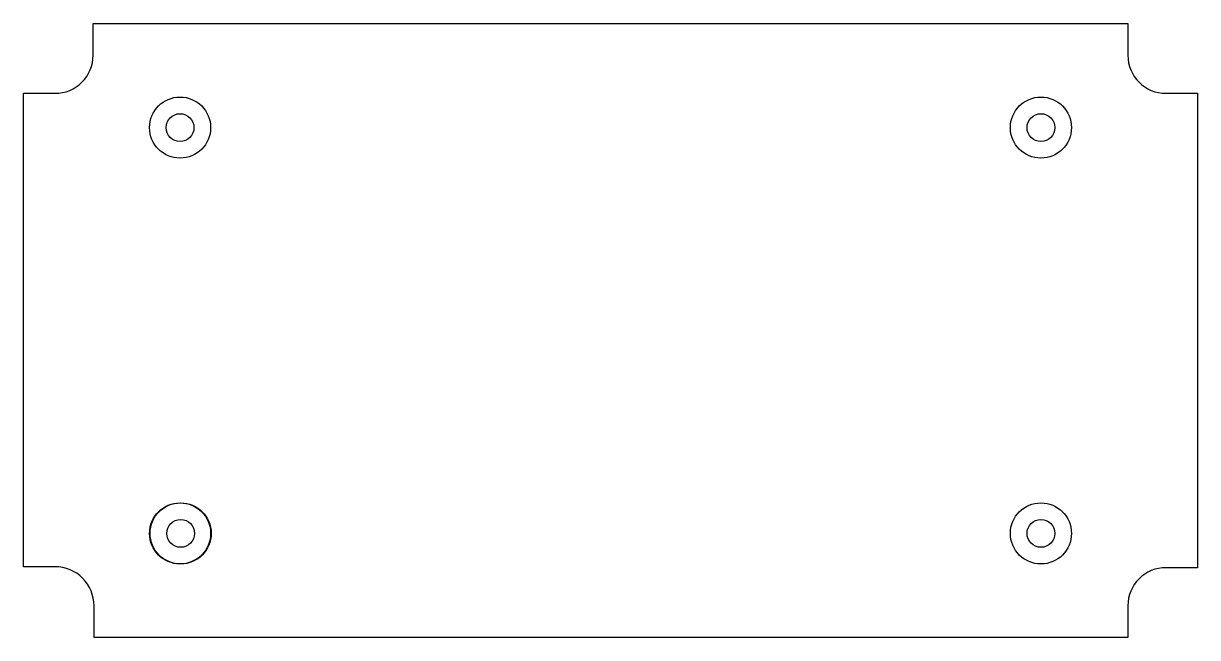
# Model space of a CAD drawing. Header units: millimetres. Extents: x -53 to 53, y -28 to 28.
import ezdxf

# ---------------------------------------------------------------- set-up
doc = ezdxf.new("R2010")
doc.units = ezdxf.units.MM
doc.layers.get('0').update_dxf_attribs({"linetype": 'CONTINUOUS'})

msp = doc.modelspace()

# ---------------------------------------------------------------- linework, layer by layer
msp.add_lwpolyline([(46.58, -24.75), (46.58, -27.61), (-46.5, -27.61), (-46.5, -24.75, 0.414214), (-50, -21.25), (-52.85, -21.25), (-52.85, 21.33), (-50, 21.33, 0.414214), (-46.58, 24.75), (-46.58, 27.61), (46.58, 27.61), (46.58, 24.75, 0.414214), (50, 21.33), (52.85, 21.33), (52.85, -21.33), (50, -21.33, 0.414214)], format="xyb", close=True)
for centre, radius in [((-38.75, 18.25), 2.75), ((-38.75, 18.25), 2.75), ((38.75, 18.25), 2.75), ((38.75, 18.25), 2.75), ((-38.75, 18.25), 1.25), ((38.75, 18.25), 1.25), ((-38.75, -18.25), 2.75), ((-38.7, -18.25), 2.75), ((38.75, -18.25), 2.75), ((38.75, -18.25), 2.75), ((-38.7, -18.25), 1.25), ((38.75, -18.25), 1.25)]:
    msp.add_circle(centre, radius)

doc.saveas('drawing.dxf')
